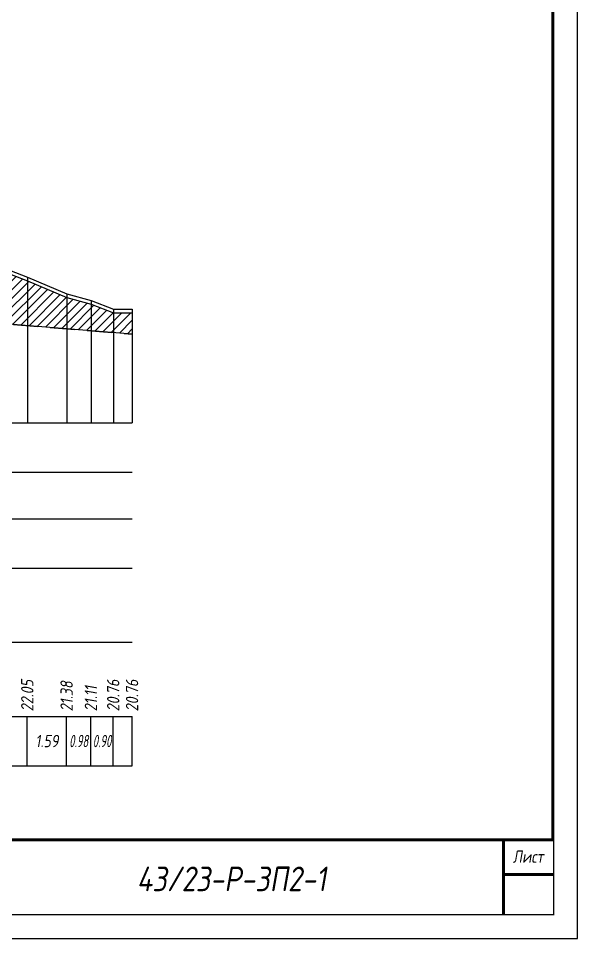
# Model space of a CAD drawing. Extents: x -717 to 1451, y -133302 to 233.
# Drawn here: x 276.8 to 389.9, y -106593.4 to -106407.1 of the extents above; entities that cross this region are included whole.
import ezdxf
from ezdxf.enums import TextEntityAlignment as Align

# ---------------------------------------------------------------- set-up
doc = ezdxf.new("R2010")
doc.units = 0
doc.linetypes.add('штриховая', pattern=[0.75, 0.5, -0.25])
for name, color, linetype in [('Зарамочное оформление', 7, 'Continuous'), ('Интерполированный поперечник', 2, 'Continuous'), ('Код_510', 7, 'Continuous'), ('Таблица', 7, 'Continuous'), ('Черный поперечник', 3, 'Continuous')]:
    doc.layers.add(name, color=color, linetype=linetype)
doc.layers.add('Контур_2570', color=7, linetype='Continuous', true_color=0x80ff00)
doc.layers.add('Объём_2600', color=7, linetype='Continuous', true_color=0x808000)
doc.styles.add('М', font='romand.shx', dxfattribs={"width": 0.8, "oblique": 10, "height": 2.5})

# ---------------------------------------------------------------- blocks, each defined once
blk = doc.blocks.new('Штамп')
at = {"linetype": 'Continuous'}
blk.add_wipeout([(199.95, -411.25), (384.95, -411.25), (384.95, -426.25), (199.95, -426.25)], dxfattribs=at).dxf.layer = 'Зарамочное оформление'
at = {"layer": 'Зарамочное оформление', "linetype": 'Continuous', "lineweight": -3, "const_width": 0.6, "flags": 128}
for points in [[(199.95, -426.25), (199.95, -411.25), (384.95, -411.25)], [(209.95, -411.25), (209.95, -426.25)], [(219.95, -411.25), (219.95, -426.25)], [(229.95, -411.25), (229.95, -426.25)], [(239.95, -411.25), (239.95, -426.25)], [(254.95, -411.25), (254.95, -426.25)], [(264.95, -411.25), (264.95, -426.25)], [(374.95, -411.25), (374.95, -426.25)], [(199.95, -416.25), (264.95, -416.25)], [(374.95, -418.25), (384.95, -418.25)], [(199.95, -421.25), (264.95, -421.25)]]:
    blk.add_lwpolyline(points, dxfattribs=at)
at = {"linetype": 'Continuous', "insert": (319.95, -419.17), "char_height": 5, "width": 110, "attachment_point": 5, "style": 'М'}
blk.add_mtext('{\\Q10;\\W0.8;43/23-Р-ЗП2-1}', dxfattribs=at)
at = {"layer": 'Зарамочное оформление', "linetype": 'Continuous', "style": 'М', "oblique": 10}
for s, width, p in [('Лист', 0.8, (379.95, -414.66)), ('Изм.', 0.8, (204.95, -423.75)), ('Кол.уч.', 0.7, (214.95, -423.75)), ('Лист', 0.8, (224.95, -423.75)), ('N док.', 0.7, (235.28, -423.75)), ('Подпись', 0.8, (247.45, -423.75)), ('Дата', 0.8, (259.95, -423.75))]:
    blk.add_text(s, height=2.5, dxfattribs=dict(at, width=width)).set_placement(p, align=Align.MIDDLE_CENTER)
blk = doc.blocks.new('шифр')
blk.add_blockref('Штамп', (0, -106222))

msp = doc.modelspace()

# ---------------------------------------------------------------- hatches: boundary and pattern name
at = {"layer": 'Объём_2600'}
h = msp.add_hatch(dxfattribs=at)
h.set_pattern_fill('ANSI31', color=6, scale=0.4)
h.paths.add_polyline_path([(299.874, -106471.021), (274.874, -106469), (256.741, -106456.911), (195.244, -106455.066), (195.244, -106452.653), (195.449, -106452.651), (202.631, -106452.779), (233.145, -106453.595), (246.823, -106453.969), (247.323, -106453.223), (247.512, -106453.115), (250.32, -106453.2), (264.119, -106454.668), (264.226, -106454.672), (264.366, -106454.695), (278.676, -106460.275), (286.636, -106463.605), (291.55, -106464.974), (296.061, -106466.721), (299.874, -106466.712)])

# ---------------------------------------------------------------- linework, layer by layer
at = {"flags": 128}
msp.add_lwpolyline([(-30.054, -106593.421), (389.946, -106593.421), (389.946, -106296.421), (-30.054, -106296.421)], close=True, dxfattribs=at)
at = {"const_width": 0.6, "flags": 128}
msp.add_lwpolyline([(-10.054, -106588.421), (384.946, -106588.421), (384.946, -106301.421), (-10.054, -106301.421)], close=True, dxfattribs=at)
msp.add_lwpolyline([(299.874, -106471.021), (274.874, -106469), (256.741, -106456.911), (195.244, -106455.066), (195.244, -106452.653), (195.449, -106452.651), (202.631, -106452.779), (233.145, -106453.595), (246.823, -106453.969), (247.323, -106453.223), (247.512, -106453.115), (250.32, -106453.2), (264.119, -106454.668), (264.226, -106454.672), (264.366, -106454.695), (278.676, -106460.275), (286.636, -106463.605), (291.55, -106464.974), (296.061, -106466.721), (299.874, -106466.712), (299.874, -106471.021)])
at = {"layer": 'Код_510'}
for p, q in [((278.622, -106558.421), (278.622, -106548.421)), ((286.582, -106558.421), (286.582, -106548.421)), ((291.496, -106558.421), (291.496, -106548.421)), ((296.007, -106558.421), (296.007, -106548.421)), ((299.82, -106558.421), (299.82, -106548.421))]:
    msp.add_line(p, q, dxfattribs=at)
at = {"layer": 'Контур_2570', "flags": 128}
msp.add_lwpolyline([(264.366, -106454.695), (278.676, -106460.275), (286.636, -106463.605), (291.55, -106464.974), (296.061, -106466.721), (299.874, -106466.712)], dxfattribs=at)
at = {"layer": 'Таблица'}
for p, q in [((80, -106489), (299.874, -106489)), ((80, -106499), (299.874, -106499)), ((80, -106508.421), (299.874, -106508.421)), ((79.946, -106518.421), (299.82, -106518.421)), ((79.946, -106533.421), (299.82, -106533.421)), ((79.946, -106548.421), (299.82, -106548.421)), ((79.946, -106558.421), (299.82, -106558.421))]:
    msp.add_line(p, q, dxfattribs=at)
at = {"layer": 'Черный поперечник', "color": 7}
for p, q in [((278.676, -106459.525), (278.676, -106489)), ((286.636, -106462.855), (286.636, -106489)), ((291.55, -106464.224), (291.55, -106489)), ((296.061, -106465.971), (296.061, -106489)), ((299.874, -106465.962), (299.874, -106489))]:
    msp.add_line(p, q, dxfattribs=at)
at = {"layer": 'Черный поперечник', "flags": 128}
msp.add_lwpolyline([(264.366, -106453.945), (278.676, -106459.525), (286.636, -106462.855), (291.55, -106464.224), (296.061, -106465.971), (299.874, -106465.962)], dxfattribs=at)

# ---------------------------------------------------------------- texts
at = {"linetype": 'Continuous', "style": 'М', "oblique": 10, "width": 0.8}
msp.add_text('348', height=2.5, dxfattribs=at).set_placement((380.312, -106584.509), align=Align.MIDDLE)
at = {"layer": 'Код_510', "style": 'М', "oblique": 10, "width": 0.8}
for s, p in [('22.05', (278.622, -106547.421)), ('21.38', (286.582, -106547.421)), ('20.76', (296.007, -106547.421)), ('20.76', (299.82, -106547.421)), ('21.11', (291.496, -106547.421))]:
    msp.add_text(s, height=2.5, rotation=90, dxfattribs=at).set_placement(p, align=Align.MIDDLE_LEFT)
at = {"layer": 'Код_510', "style": 'М', "oblique": 10}
for s, width, p in [('1.59', 0.8, (282.602, -106553.421)), ('0.98', 0.6, (289.039, -106553.421)), ('0.90', 0.6, (293.751, -106553.421))]:
    msp.add_text(s, height=2.5, dxfattribs=dict(at, width=width)).set_placement(p, align=Align.MIDDLE_CENTER)

# ---------------------------------------------------------------- next in the draw order: block references
msp.add_blockref('шифр', (0, 59.829))

# ---------------------------------------------------------------- next in the draw order: linework, layer by layer
at = {"layer": 'Интерполированный поперечник', "linetype": 'штриховая', "ltscale": 10, "flags": 128}
msp.add_lwpolyline([(103.866, -106455.174), (299.874, -106471.021)], dxfattribs=at)

doc.saveas('drawing.dxf')
